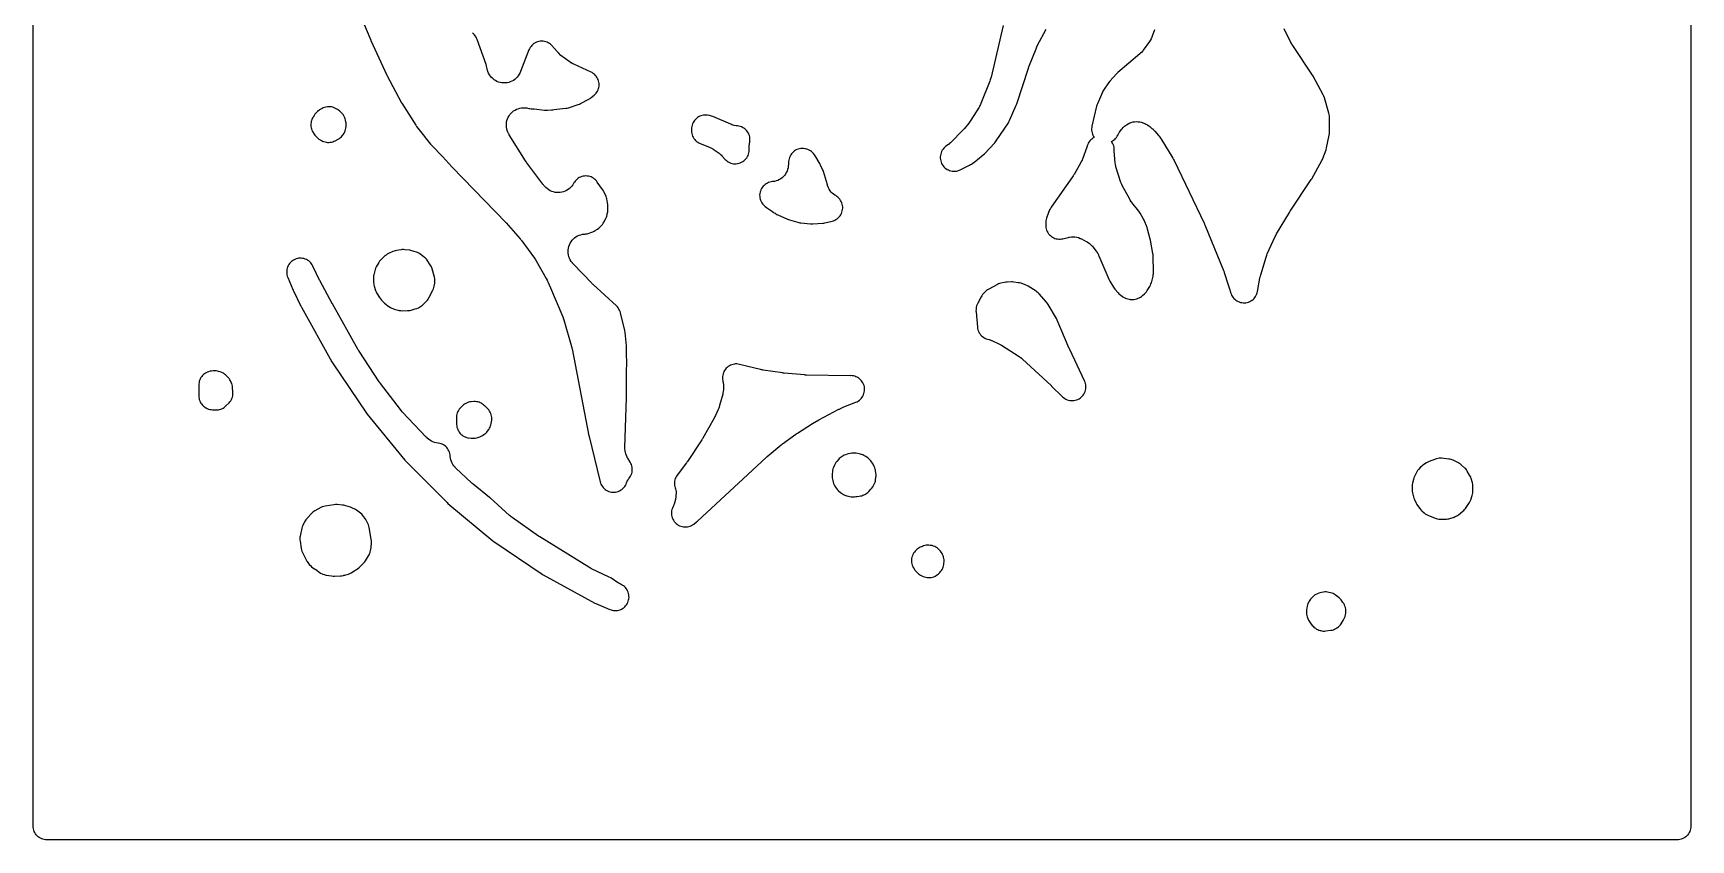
# Model space of a CAD drawing. Header units: millimetres. Extents: x 0 to 300, y 0 to 300.
# Drawn here: x -0.1 to 300.1, y -0.1 to 146.1 of the extents above; entities that cross this region are included whole.
import ezdxf

# ---------------------------------------------------------------- set-up
doc = ezdxf.new("R2010")
doc.units = ezdxf.units.MM
doc.layers.add('CUT', color=7, linetype='CONTINUOUS')

msp = doc.modelspace()

# ---------------------------------------------------------------- linework, layer by layer
at = {"layer": 'CUT'}
for points in [[(300.1485, 297.5886), (300.1485, 2.4114), (300.1335, 2.1053), (300.0975, 1.8629), (300.038, 1.6252), (299.9554, 1.3944), (299.8507, 1.1729), (299.7247, 0.9627), (299.5787, 0.7659), (299.4142, 0.5844), (299.2326, 0.4198), (299.0358, 0.2738), (298.8256, 0.1479), (298.6041, 0.0431), (298.3734, -0.0395), (298.1357, -0.099), (297.8933, -0.135), (297.5872, -0.15), (297.0119, -0.15), (2.4114, -0.15), (2.1453, -0.1369), (2.1053, -0.135), (1.8629, -0.099), (1.6252, -0.0395), (1.3944, 0.0431), (1.1729, 0.1479), (0.9627, 0.2738), (0.7659, 0.4198), (0.5844, 0.5844), (0.4198, 0.7659), (0.2738, 0.9627), (0.1479, 1.1729), (0.0431, 1.3944), (-0.0395, 1.6252), (-0.099, 1.8629), (-0.135, 2.1053), (-0.15, 2.4114), (-0.15, 2.9225), (-0.15, 297)], [(53.5323, 162.566), (61.0027, 144.8343), (61.0342, 144.7627), (63.9111, 138.4905), (63.9227, 138.4656), (63.9247, 138.4613), (63.9761, 138.3586), (66.5144, 133.5643), (66.5327, 133.5305), (66.536, 133.5246), (66.6181, 133.3858), (69.1469, 129.4125), (69.2942, 129.2052), (70.7575, 127.3529), (70.8533, 127.217), (71.0481, 126.9745), (71.11, 126.9066), (71.8563, 125.9618), (72.0226, 125.772), (74.0634, 123.6654), (75.7203, 121.8471), (75.7739, 121.7901), (85.5362, 111.7284), (88.0872, 108.8231), (88.1974, 108.6916), (88.2703, 108.6006), (88.3744, 108.4641), (90.6685, 105.3113), (90.7885, 105.1362), (90.8665, 105.0151), (90.9764, 104.8335), (92.7798, 101.6531), (92.9412, 101.3036), (93.0284, 101.1148), (93.1385, 100.8764), (93.3256, 100.4712), (93.3458, 100.4277), (93.3926, 100.3263), (95.7886, 94.6957), (95.8719, 94.482), (95.924, 94.3352), (95.9941, 94.1168), (97.3807, 89.2939), (97.4232, 89.1329), (97.4496, 89.0228), (97.4849, 88.8601), (100.5367, 73.087), (100.5505, 73.0207), (100.5538, 73.006), (100.5651, 72.9573), (102.5026, 64.9773), (102.5626, 64.7697), (102.6247, 64.5854), (102.7153, 64.3547), (102.8282, 64.1342), (102.9625, 63.9259), (103.1167, 63.7319), (103.2894, 63.5542), (103.4788, 63.3944), (103.6831, 63.2542), (103.9002, 63.1349), (104.1282, 63.0376), (104.3646, 62.9634), (104.6072, 62.913), (104.8536, 62.8868), (105.1014, 62.8852), (105.3481, 62.9081), (105.5914, 62.9553), (105.8288, 63.0264), (106.058, 63.1206), (106.2767, 63.237), (106.4829, 63.3745), (106.6744, 63.5318), (106.8494, 63.7072), (107.0061, 63.8991), (107.1431, 64.1056), (107.259, 64.3246), (107.3527, 64.5541), (107.3547, 64.5598), (107.4774, 64.8532), (107.6201, 65.1192), (107.7876, 65.3704), (107.8276, 65.4195), (107.9692, 65.611), (108.0919, 65.815), (108.1946, 66.0299), (108.2764, 66.2535), (108.3366, 66.4839), (108.3746, 66.7189), (108.39, 66.9566), (108.3828, 67.1946), (108.353, 67.4308), (108.3008, 67.6631), (108.2267, 67.8895), (108.1315, 68.1077), (108.0159, 68.3159), (107.5732, 69.0308), (107.4805, 69.1891), (107.4646, 69.2178), (107.3159, 69.5205), (107.2079, 69.8086), (107.1286, 70.1059), (107.0786, 70.4095), (107.0567, 70.7461), (107.0562, 70.7789), (107.0577, 70.9624), (107.3548, 80.0003), (107.3561, 80.0901), (107.3423, 84.6204), (107.4095, 86.4672), (107.4025, 86.7657), (107.3332, 87.5983), (107.3283, 89.1994), (107.3167, 89.4326), (107.0845, 91.8314), (107.026, 92.1788), (106.2442, 95.4077), (106.1747, 95.6435), (106.0823, 95.8713), (105.9681, 96.089), (105.8329, 96.2944), (105.6783, 96.4855), (105.5057, 96.6605), (101.2919, 100.5314), (101.2019, 100.6168), (101.1417, 100.6759), (101.0546, 100.7643), (97.6942, 104.2886), (97.5662, 104.4299), (97.5412, 104.4589), (97.3285, 104.7324), (97.1563, 105.0069), (97.0173, 105.2878), (96.9065, 105.5828), (96.8259, 105.8874), (96.7761, 106.1985), (96.7577, 106.513), (96.7709, 106.8278), (96.8155, 107.1398), (96.8911, 107.4456), (96.9969, 107.7424), (97.1319, 108.0271), (97.2947, 108.2969), (97.4837, 108.549), (97.697, 108.7809), (97.9324, 108.9903), (98.1876, 109.1751), (98.46, 109.3335), (98.7469, 109.4638), (99.0453, 109.5647), (99.3524, 109.6353), (99.6951, 109.6785), (99.7285, 109.6811), (99.7771, 109.6835), (99.9881, 109.7031), (100.1966, 109.7406), (100.4013, 109.7955), (101.0391, 109.9961), (101.2592, 110.0769), (101.4707, 110.1779), (101.6719, 110.2982), (102.1014, 110.5835), (102.3182, 110.7449), (102.5163, 110.9289), (102.8299, 111.2534), (102.9885, 111.4341), (103.129, 111.6293), (103.2501, 111.8371), (103.5879, 112.4867), (103.6929, 112.716), (103.7742, 112.9548), (103.831, 113.2005), (103.8482, 113.336), (103.8945, 113.5036), (103.9448, 113.7243), (103.975, 113.9487), (103.9847, 114.1749), (103.9832, 114.7886), (103.9678, 115.0599), (103.923, 115.328), (103.7629, 116.0439), (103.7035, 116.2624), (103.6247, 116.4746), (103.2853, 117.2747), (103.1544, 117.5387), (102.9935, 117.7855), (102.4995, 118.453), (102.0489, 119.1179), (101.9015, 119.3139), (101.7355, 119.4946), (101.5527, 119.6582), (101.3547, 119.803), (101.1435, 119.9277), (100.9211, 120.0312), (100.6896, 120.1123), (100.4512, 120.1703), (100.2083, 120.2048), (99.9633, 120.2152), (99.7183, 120.2016), (99.4759, 120.164), (99.2384, 120.1029), (99.0079, 120.0188), (98.7869, 119.9125), (98.5773, 119.785), (98.3812, 119.6377), (98.2005, 119.4718), (98.0369, 119.289), (97.892, 119.091), (97.8065, 118.9462), (97.8058, 118.9466), (97.6027, 118.6028), (97.4206, 118.354), (97.2151, 118.1242), (96.988, 117.9156), (96.7416, 117.7303), (96.4782, 117.57), (96.2004, 117.4362), (95.9108, 117.3303), (95.6123, 117.2533), (95.3076, 117.2059), (94.9998, 117.1885), (94.6917, 117.2014), (94.3864, 117.2443), (94.0867, 117.317), (93.7957, 117.4187), (93.5159, 117.5483), (93.2502, 117.7048), (93.0011, 117.8865), (92.7489, 118.1114), (92.7255, 118.1345), (92.5976, 118.2666), (92.5089, 118.363), (92.3884, 118.5004), (92.3088, 118.5956), (92.1952, 118.7387), (89.3046, 122.5655), (89.2048, 122.704), (89.1391, 122.7997), (89.0457, 122.9427), (86.0921, 127.6979), (85.9998, 127.8548), (85.984, 127.8833), (85.8358, 128.1833), (85.7278, 128.4689), (85.648, 128.7636), (85.5972, 129.0647), (85.5757, 129.3693), (85.584, 129.6745), (85.6217, 129.9775), (85.6887, 130.2753), (85.7843, 130.5653), (85.9075, 130.8447), (86.0572, 131.1108), (86.2321, 131.3611), (86.4304, 131.5933), (86.6502, 131.8051), (86.8896, 131.9947), (87.1462, 132.1601), (87.4177, 132.2999), (87.7014, 132.4127), (87.9947, 132.4974), (88.2949, 132.5533), (88.5991, 132.5798), (88.9044, 132.5767), (89.2371, 132.5409), (89.2693, 132.5358), (89.4783, 132.4978), (89.4786, 132.4994), (89.6621, 132.4704), (89.8406, 132.4507), (89.8532, 132.4469), (90.0967, 132.3995), (90.3437, 132.3764), (90.6251, 132.3642), (92.4943, 132.1582), (92.753, 132.1432), (93.0119, 132.1551), (93.758, 132.2282), (93.7616, 132.228), (93.9933, 132.2287), (94.224, 132.2509), (94.734, 132.3238), (96.3317, 132.4804), (96.5959, 132.5206), (96.8543, 132.5888), (98.6033, 133.1521), (98.8105, 133.2291), (99.0102, 133.3242), (100.5139, 134.1234), (100.7358, 134.2566), (100.9429, 134.412), (101.4781, 134.8589), (101.655, 135.0216), (101.8154, 135.2006), (101.9579, 135.3941), (102.0811, 135.6004), (102.184, 135.8176), (102.2655, 136.0437), (102.325, 136.2766), (102.3618, 136.514), (102.3757, 136.754), (102.3664, 136.9941), (102.3341, 137.2323), (102.2792, 137.4662), (102.202, 137.6938), (102.1033, 137.9129), (101.984, 138.1216), (101.8452, 138.3178), (101.6883, 138.4998), (101.5146, 138.6659), (101.3257, 138.8145), (101.1235, 138.9443), (100.9097, 139.0541), (97.7784, 140.4765), (97.6226, 140.5516), (97.595, 140.5657), (97.2947, 140.7371), (97.2686, 140.7537), (97.1246, 140.8496), (95.8771, 141.7232), (95.7067, 141.8498), (95.677, 141.8733), (95.4662, 142.0597), (95.0293, 142.5083), (94.0758, 143.5666), (93.9706, 143.6885), (93.9277, 143.7404), (93.7609, 143.9231), (93.5769, 144.0884), (93.3775, 144.2347), (93.1646, 144.3606), (92.9402, 144.4648), (92.7067, 144.5464), (92.4663, 144.6044), (92.2213, 144.6385), (91.9741, 144.6481), (91.7272, 144.6333), (91.483, 144.5941), (91.2438, 144.5311), (91.0121, 144.4446), (90.79, 144.3357), (90.5797, 144.2054), (90.3834, 144.055), (90.2029, 143.8859), (90.04, 143.6998), (89.8962, 143.4985), (89.7731, 143.2839), (89.6718, 143.0583), (88.1465, 139.1556), (88.0751, 138.9854), (88.0616, 138.9553), (87.9075, 138.6527), (87.7404, 138.3918), (87.5484, 138.1486), (87.3335, 137.9254), (87.0976, 137.7245), (86.8431, 137.5478), (86.5725, 137.397), (86.2883, 137.2736), (85.9934, 137.1787), (85.6905, 137.1133), (85.3827, 137.078), (85.0729, 137.0732), (84.7642, 137.0989), (84.4594, 137.1549), (84.1617, 137.2405), (83.8738, 137.3551), (83.5986, 137.4974), (83.3388, 137.6661), (83.0968, 137.8595), (82.875, 138.0758), (82.6755, 138.3129), (82.5004, 138.5685), (82.3513, 138.8401), (82.2296, 139.125), (82.1276, 139.4489), (82.1193, 139.4809), (82.0769, 139.6607), (81.9813, 140.1174), (81.8896, 140.4431), (80.2823, 144.9587), (80.1891, 145.1847), (80.0744, 145.4006), (79.939, 145.6042), (79.7845, 145.7936), (79.6121, 145.967), (79.4237, 146.1228)], [(175.5977, 147.4759), (173.3695, 138.1018), (173.2972, 137.8401), (173.2418, 137.6644), (173.1507, 137.4086), (171.5321, 133.3353), (171.466, 133.1794), (171.4536, 133.1518), (171.3008, 132.8499), (171.2859, 132.8235), (171.1994, 132.678), (169.7166, 130.3067), (169.5908, 130.1185), (169.5016, 129.9933), (169.3647, 129.813), (168.5624, 128.8201), (168.4401, 128.6762), (168.3545, 128.5807), (168.2251, 128.4432), (166.1337, 126.3304), (166.0267, 126.2265), (166.0071, 126.2083), (165.7811, 126.0137), (165.7602, 125.9971), (165.6416, 125.9067), (165.2087, 125.5902), (165.0163, 125.4343), (164.8402, 125.2602), (164.6823, 125.0695), (164.544, 124.8641), (164.4267, 124.646), (164.3315, 124.4175), (164.2594, 124.1806), (164.2111, 123.9377), (164.1871, 123.6913), (164.1875, 123.4437), (164.2125, 123.1973), (164.2617, 122.9547), (164.3346, 122.7181), (164.4306, 122.4898), (164.5487, 122.2722), (164.6878, 122.0673), (164.8464, 121.8772), (165.0231, 121.7037), (165.2161, 121.5486), (165.4234, 121.4133), (165.6432, 121.2991), (165.8731, 121.2073), (166.111, 121.1387), (166.3545, 121.0939), (166.6013, 121.0734), (166.8489, 121.0775), (167.0948, 121.106), (167.3368, 121.1587), (167.5723, 121.2351), (167.7991, 121.3344), (169.4818, 122.1728), (169.6525, 122.2663), (169.8155, 122.3728), (170.7822, 123.0601), (170.8118, 123.0815), (170.8165, 123.0849), (170.9345, 123.177), (171.9518, 124.0208), (172.1688, 124.2237), (174.0496, 126.205), (174.1955, 126.3729), (174.3258, 126.5532), (176.5094, 129.8758), (176.6168, 130.0552), (176.7089, 130.243), (177.9429, 133.0511), (178.031, 133.2819), (180.1352, 139.7354), (180.1725, 139.844), (180.1989, 139.9174), (180.2395, 140.0249), (181.5241, 143.2745), (181.6071, 143.4685), (181.6672, 143.5987), (181.7611, 143.7877), (183.3689, 146.809)], [(202.9674, 146.6994), (202.57, 145.5518), (202.5076, 145.3846), (202.4958, 145.355), (202.3594, 145.0565), (202.1953, 144.7723), (202.178, 144.7455), (202.0779, 144.5977), (200.964, 143.0342), (200.8718, 142.9102), (200.8548, 142.8883), (200.6713, 142.6712), (200.4707, 142.4699), (200.4503, 142.4511), (200.3346, 142.3486), (196.3382, 138.9524), (196.1057, 138.7273), (194.9009, 137.3995), (194.6816, 137.1204), (193.7711, 135.7745), (193.6526, 135.5809), (193.5521, 135.3774), (192.6352, 133.2859), (192.553, 133.0723), (192.4907, 132.8521), (191.6488, 129.257), (191.6047, 129.0163), (191.5844, 128.7725), (191.588, 128.5279), (191.6155, 128.2848), (191.6666, 128.0456), (191.7409, 127.8125), (191.8375, 127.5878), (191.9557, 127.3736), (192.072, 127.2043), (192.0142, 127.1769), (191.803, 127.0499), (191.6055, 126.9028), (191.4233, 126.7369), (191.2584, 126.5539), (191.1122, 126.3556), (190.9863, 126.1439), (190.8819, 125.9207), (190.7999, 125.6884), (190.7856, 125.6405), (190.715, 125.4272), (189.9216, 123.253), (189.8668, 123.1116), (189.8565, 123.0865), (189.7299, 122.8111), (189.7176, 122.7869), (189.6461, 122.6532), (188.4358, 120.4976), (188.3349, 120.3284), (188.2633, 120.2153), (188.1536, 120.0516), (184.2756, 114.5815), (184.12, 114.3321), (183.9947, 114.0662), (183.469, 112.7553), (183.3952, 112.5443), (183.3405, 112.3275), (183.3053, 112.1067), (183.2901, 111.8837), (183.2769, 111.3265), (183.283, 111.0843), (183.3124, 110.8437), (183.365, 110.6072), (183.4403, 110.3768), (183.5375, 110.1548), (183.6558, 109.9433), (183.794, 109.7442), (183.9508, 109.5594), (184.1247, 109.3907), (184.3142, 109.2396), (184.5174, 109.1076), (184.7325, 108.9959), (184.9573, 108.9055), (185.1899, 108.8373), (185.4279, 108.7919), (185.6693, 108.7699), (185.9116, 108.7712), (186.1527, 108.7961), (186.3902, 108.8441), (187.3451, 109.086), (187.5352, 109.129), (187.5694, 109.1358), (187.9238, 109.1872), (188.2502, 109.2003), (188.5763, 109.1795), (188.8984, 109.125), (189.2131, 109.0373), (189.5463, 108.906), (189.5779, 108.8915), (189.7531, 108.8061), (190.6154, 108.3577), (190.7924, 108.2595), (190.8235, 108.2411), (191.1329, 108.035), (191.3933, 107.8177), (191.6515, 107.5501), (191.6751, 107.5228), (191.8034, 107.3663), (192.4231, 106.5668), (192.519, 106.4375), (192.5357, 106.414), (192.6962, 106.1655), (192.8349, 105.9041), (192.8473, 105.878), (192.9134, 105.7313), (194.7186, 101.4842), (194.8804, 101.1679), (195.5495, 100.0622), (195.667, 99.8853), (195.7992, 99.719), (196.4095, 99.0148), (196.5506, 98.865), (196.7035, 98.7272), (196.8672, 98.6026), (197.2668, 98.3235), (197.4803, 98.1898), (197.7062, 98.0783), (197.9421, 97.9901), (198.1584, 97.9215), (198.376, 97.8631), (198.598, 97.8245), (198.8225, 97.8061), (199.0477, 97.8079), (199.0907, 97.8102), (199.3257, 97.8339), (199.5574, 97.8797), (199.7837, 97.9471), (200.0026, 98.0355), (200.2188, 98.135), (200.4359, 98.2481), (200.641, 98.3819), (200.8319, 98.5351), (201.199, 98.8604), (201.3802, 99.0383), (201.5425, 99.2337), (201.6842, 99.4445), (202.1403, 100.2042), (202.2528, 100.4136), (202.345, 100.6328), (202.4159, 100.8597), (202.7226, 102.0348), (202.7709, 102.2626), (202.7978, 102.494), (202.803, 102.7268), (202.7293, 105.7643), (202.717, 105.9588), (202.6896, 106.1516), (202.253, 108.5494), (202.246, 108.5862), (202.2448, 108.5925), (202.2098, 108.7443), (201.7298, 110.5678), (201.6306, 110.8667), (201.0894, 112.208), (200.9394, 112.517), (200.3791, 113.4933), (200.2763, 113.6575), (200.161, 113.8132), (198.8999, 115.3855), (198.7998, 115.5162), (198.7822, 115.5401), (198.5987, 115.8154), (198.5834, 115.8407), (198.501, 115.9841), (197.1393, 118.4783), (197.0565, 118.639), (197.0424, 118.6681), (196.9006, 119.0006), (196.8893, 119.0309), (196.8306, 119.2019), (196.0487, 121.67), (195.9895, 121.8773), (195.98, 121.9146), (195.8979, 122.3377), (195.8927, 122.3758), (195.87, 122.5902), (195.705, 124.7364), (195.6962, 124.8935), (195.6953, 124.9216), (195.6955, 124.9557), (195.6851, 125.2018), (195.6506, 125.4457), (195.5922, 125.685), (195.5106, 125.9175), (195.4064, 126.1407), (195.2808, 126.3527), (195.2057, 126.455), (195.3866, 126.5538), (195.5889, 126.6914), (195.7767, 126.8481), (195.9483, 127.0225), (196.1021, 127.2128), (196.2365, 127.4172), (196.3503, 127.6337), (196.3749, 127.6868), (196.3925, 127.722), (196.6132, 128.1044), (196.6348, 128.1373), (196.7617, 128.3182), (196.9816, 128.6129), (197.0921, 128.7538), (197.1124, 128.7785), (197.3335, 129.0223), (197.5768, 129.2438), (197.6014, 129.2642), (197.7421, 129.375), (197.7571, 129.3862), (197.9062, 129.4924), (197.9333, 129.5108), (198.221, 129.6854), (198.4978, 129.8183), (198.7861, 129.9237), (199.0834, 130.0004), (199.3868, 130.0477), (199.6933, 130.0653), (200.013, 130.0524), (200.3232, 130.0099), (200.6031, 129.945), (200.8967, 129.8486), (200.9248, 129.8379), (201.0806, 129.7748), (201.2527, 129.7006), (201.4064, 129.6302), (201.4337, 129.617), (201.7068, 129.4687), (201.9656, 129.2964), (201.99, 129.2785), (202.1241, 129.1755), (202.5301, 128.8487), (202.6622, 128.7373), (202.6854, 128.7168), (202.9335, 128.4763), (202.9547, 128.4538), (203.0702, 128.3252), (203.7241, 127.5624), (203.8207, 127.445), (203.8376, 127.4236), (204.0161, 127.1776), (204.0312, 127.1549), (204.1128, 127.0267), (206.286, 123.4545), (206.3786, 123.2935), (206.4387, 123.1827), (206.5232, 123.0173), (211.9752, 111.6588), (212.0225, 111.5566), (212.0535, 111.4866), (212.0976, 111.3829), (215.4939, 103.0601), (215.5462, 102.9246), (215.5799, 102.8319), (215.6268, 102.6945), (216.3277, 100.5064), (216.6244, 99.5462), (216.7093, 99.313), (216.7113, 99.3088), (216.7144, 99.2992), (216.7514, 99.1763), (216.7752, 99.0923), (216.7788, 99.0787), (216.8518, 98.8483), (216.9468, 98.626), (217.0628, 98.4139), (217.1987, 98.214), (217.3533, 98.0282), (217.5251, 97.8581), (217.7125, 97.7055), (217.9138, 97.5717), (218.1271, 97.4579), (218.3504, 97.3653), (218.5816, 97.2947), (218.8185, 97.2467), (219.0589, 97.2218), (219.3007, 97.2203), (219.5414, 97.2421), (219.7789, 97.287), (220.011, 97.3547), (220.2354, 97.4445), (220.4501, 97.5556), (220.6531, 97.6868), (220.8424, 97.8371), (221.0164, 98.0049), (221.1734, 98.1888), (221.3118, 98.3869), (221.4305, 98.5975), (221.5282, 98.8186), (221.6042, 99.0481), (221.6577, 99.2838), (222.0808, 101.6826), (222.1271, 101.9055), (222.1631, 102.0558), (222.2229, 102.2755), (223.1952, 105.4632), (223.2731, 105.6917), (223.3308, 105.845), (223.4232, 106.0681), (224.8504, 109.223), (224.9434, 109.4141), (225.0102, 109.5419), (225.1139, 109.7274), (227.4325, 113.6114), (227.4789, 113.6871), (227.5111, 113.7383), (227.5593, 113.8129), (231.3686, 119.5571), (231.388, 119.5868), (231.3915, 119.5923), (231.4686, 119.7205), (233.3148, 123.0091), (233.405, 123.1858), (233.4809, 123.369), (234.0725, 124.9758), (234.1737, 125.3286), (234.6518, 127.6175), (234.6925, 127.883), (234.7044, 128.1514), (234.6793, 130.9087), (234.6672, 131.1333), (234.6349, 131.3559), (234.5827, 131.5748), (233.7723, 134.4019), (233.6832, 134.6589), (233.5668, 134.9047), (231.7164, 138.3169), (231.5993, 138.5114), (228.0204, 143.8827), (227.8939, 144.0864), (227.8125, 144.2273), (227.6993, 144.4386), (226.4855, 146.8896)]]:
    msp.add_lwpolyline(points, dxfattribs=at)
for points in [[(50.1599, 129.2031), (50.198, 128.966), (50.2587, 128.7336), (50.3414, 128.5081), (50.4453, 128.2916), (50.5696, 128.0861), (50.5861, 128.0638), (50.6198, 127.9976), (50.7487, 127.7948), (50.8966, 127.6053), (51.0619, 127.4308), (51.441, 127.0676), (51.6308, 126.9032), (51.8363, 126.7586), (52.0552, 126.6353), (52.2853, 126.5347), (52.4273, 126.489), (52.5132, 126.4527), (52.7369, 126.382), (52.9662, 126.3327), (53.1991, 126.305), (53.4336, 126.2993), (53.6675, 126.3156), (53.899, 126.3538), (54.1258, 126.4134), (54.3461, 126.4941), (54.5578, 126.5951), (55.1084, 126.8901), (55.3164, 127.015), (55.5114, 127.1593), (55.6914, 127.3219), (55.8548, 127.5012), (55.9171, 127.5765), (56.0668, 127.7774), (56.1957, 127.9923), (56.3024, 128.219), (56.3651, 128.3716), (56.4553, 128.6309), (56.5166, 128.8985), (56.5481, 129.1712), (56.5599, 129.366), (56.5632, 129.594), (56.5457, 129.8213), (56.5077, 130.0461), (56.4513, 130.3063), (56.3873, 130.5441), (56.3003, 130.7745), (56.191, 130.9951), (56.1083, 131.1434), (55.9878, 131.3378), (55.85, 131.5203), (55.6962, 131.6895), (55.5362, 131.8501), (55.3584, 132.0121), (55.1659, 132.1563), (54.9604, 132.2813), (54.6329, 132.4596), (54.4016, 132.5705), (54.1602, 132.6571), (53.9111, 132.7185), (53.6571, 132.7541), (53.4008, 132.7634), (53.1448, 132.7465), (52.8919, 132.7034), (52.6448, 132.6346), (52.4061, 132.5409), (52.1927, 132.4442), (51.9571, 132.322), (51.7358, 132.1755), (51.6692, 132.1205), (51.5753, 132.0655), (51.3567, 131.9033), (51.157, 131.7183), (51.0395, 131.597), (50.8749, 131.4089), (50.7298, 131.2054), (50.6059, 130.9884), (50.5494, 130.877), (50.5214, 130.835), (50.4142, 130.6377), (50.3251, 130.4316), (50.2549, 130.2184), (50.2372, 130.1552), (50.1836, 129.9211), (50.1527, 129.6829), (50.1448, 129.4428)], [(119.2205, 127.6816), (119.3055, 127.4529), (119.4125, 127.2336), (119.5403, 127.0258), (119.6878, 126.8314), (119.8535, 126.6523), (120.0359, 126.4903), (120.2332, 126.3467), (120.4435, 126.2231), (120.6649, 126.1206), (122.3971, 125.4191), (122.5933, 125.333), (122.6279, 125.3167), (123.004, 125.1116), (123.0364, 125.0915), (123.2151, 124.9731), (123.941, 124.4621), (124.1024, 124.3418), (124.1307, 124.3195), (124.4331, 124.0539), (124.4587, 124.0287), (124.5988, 123.8841), (125.2024, 123.2263), (125.3806, 123.0507), (125.5754, 122.8938), (125.7849, 122.7571), (126.007, 122.642), (126.2395, 122.5497), (126.48, 122.4811), (126.7262, 122.4369), (126.9756, 122.4176), (127.2257, 122.4232), (127.474, 122.4538), (127.7179, 122.509), (127.9551, 122.5884), (128.1832, 122.6911), (128.3999, 122.816), (128.6031, 122.962), (128.7906, 123.1275), (128.9606, 123.311), (129.1115, 123.5105), (129.2417, 123.7241), (129.3498, 123.9497), (129.4349, 124.1849), (129.4961, 124.4274), (129.5327, 124.6749), (129.5444, 124.9247), (129.5432, 125.2958), (129.5454, 125.3355), (129.5647, 125.5584), (129.6255, 126.0796), (129.6461, 126.2301), (129.6504, 126.257), (129.6608, 126.3094), (129.6972, 126.554), (129.7092, 126.8009), (129.6968, 127.0479), (129.66, 127.2924), (129.5993, 127.5321), (129.5152, 127.7646), (129.4085, 127.9877), (129.2803, 128.1992), (129.1319, 128.3969), (128.9646, 128.579), (128.7802, 128.7437), (128.5804, 128.8894), (128.3672, 129.0146), (128.1426, 129.1182), (127.909, 129.199), (127.6684, 129.2564), (127.4234, 129.2898), (127.225, 129.3122), (127.1897, 129.3171), (126.8294, 129.3873), (126.4787, 129.4953), (126.4452, 129.5076), (126.2597, 129.5815), (122.9549, 130.9998), (122.7616, 131.0735), (122.5629, 131.1309), (122.3601, 131.1717), (122.0211, 131.2254), (121.7807, 131.2516), (121.539, 131.2545), (121.2981, 131.234), (121.0603, 131.1904), (120.8278, 131.124), (120.6028, 131.0354), (120.3874, 130.9256), (120.1837, 130.7954), (119.9935, 130.6462), (119.8186, 130.4792), (119.6606, 130.2962), (119.521, 130.0988), (119.4012, 129.8888), (119.3022, 129.6682), (119.225, 129.4391), (119.1703, 129.2036), (119.1386, 128.9639), (119.112, 128.6456), (119.1036, 128.4018), (119.119, 128.1583), (119.1581, 127.9174)], [(132.8528, 118.9304), (132.6379, 118.8108), (132.4358, 118.6706), (132.2485, 118.5113), (132.0777, 118.3344), (131.9251, 118.1415), (131.7922, 117.9346), (131.6803, 117.7156), (131.5905, 117.4867), (131.5236, 117.25), (131.4802, 117.0079), (131.4609, 116.7628), (131.4657, 116.5169), (131.4946, 116.2727), (131.5475, 116.0325), (131.6236, 115.7987), (131.7224, 115.5735), (131.8428, 115.359), (131.9837, 115.1575), (132.1437, 114.9707), (132.3213, 114.8006), (132.4654, 114.6756), (132.7155, 114.4847), (133.6209, 113.8801), (133.8964, 113.6747), (134.1156, 113.5285), (134.264, 113.4507), (134.4124, 113.3516), (134.5838, 113.2468), (134.7631, 113.1562), (136.4766, 112.3745), (136.6671, 112.2969), (136.8633, 112.2353), (138.5484, 111.7809), (138.7405, 111.7371), (138.9355, 111.7086), (140.641, 111.5277), (140.8689, 111.514), (141.097, 111.5211), (142.8917, 111.6595), (143.089, 111.6827), (143.2838, 111.7214), (144.5894, 112.0352), (144.8286, 112.1055), (145.0596, 112.1993), (145.2801, 112.3156), (145.4879, 112.4532), (145.681, 112.6109), (145.8575, 112.787), (146.0155, 112.9799), (146.1535, 113.1875), (146.2701, 113.4078), (146.3643, 113.6386), (146.4349, 113.8777), (146.4814, 114.1226), (146.5033, 114.3709), (146.5004, 114.6202), (146.4726, 114.8679), (146.4203, 115.1117), (146.344, 115.349), (146.2444, 115.5775), (146.1226, 115.795), (145.9797, 115.9993), (145.8172, 116.1883), (145.6366, 116.3602), (145.4399, 116.5133), (145.2289, 116.646), (145.1027, 116.7168), (144.853, 116.8908), (144.6212, 117.088), (144.4096, 117.3067), (144.2202, 117.5448), (144.0546, 117.8001), (143.9145, 118.0703), (143.7902, 118.3798), (143.7796, 118.4105), (143.7244, 118.5833), (143.0183, 120.9943), (142.9495, 121.1969), (142.8635, 121.3929), (142.4926, 122.1489), (142.443, 122.275), (142.3629, 122.4567), (142.2688, 122.6315), (141.6335, 123.7057), (141.5259, 123.8722), (141.4055, 124.0296), (141.1974, 124.2804), (141.0309, 124.462), (140.8474, 124.6264), (140.6485, 124.7719), (140.4363, 124.8971), (140.2128, 125.0008), (139.9802, 125.082), (139.7407, 125.1399), (139.7391, 125.1402), (139.6682, 125.1574), (139.4205, 125.1918), (139.1707, 125.2013), (138.9212, 125.1858), (138.6745, 125.1455), (138.433, 125.0807), (138.1992, 124.9922), (137.9754, 124.8807), (137.7639, 124.7475), (137.5667, 124.5937), (137.3859, 124.4211), (137.2232, 124.2313), (137.0803, 124.0261), (136.9586, 123.8077), (136.8594, 123.5783), (136.7835, 123.3401), (136.7318, 123.0955), (136.7048, 122.8469), (136.6683, 122.2204), (136.6534, 122.0401), (136.65, 122.0079), (136.5987, 121.6794), (136.5233, 121.3855), (136.4199, 121.1003), (136.2896, 120.8264), (136.1334, 120.5663), (135.9529, 120.3225), (135.7498, 120.0972), (135.5259, 119.8925), (135.2833, 119.7103), (135.0243, 119.5524), (134.7512, 119.4201), (134.4667, 119.3148), (134.1734, 119.2374), (133.874, 119.1886), (133.7972, 119.1835), (133.5529, 119.1555), (133.3125, 119.1036), (133.0784, 119.0283)], [(49.9622, 104.6548), (49.7756, 104.809), (49.575, 104.9443), (49.3622, 105.0596), (49.1393, 105.1538), (48.9083, 105.226), (48.6714, 105.2755), (48.4308, 105.3019), (48.1889, 105.3049), (47.9477, 105.2845), (47.7097, 105.2409), (47.477, 105.1745), (47.2518, 105.0858), (47.0362, 104.9758), (46.8323, 104.8455), (46.6419, 104.6961), (46.4669, 104.529), (46.3088, 104.3457), (46.1692, 104.148), (46.0494, 103.9378), (45.9505, 103.7169), (45.8734, 103.4875), (45.8188, 103.2517), (45.7873, 103.0118), (45.7791, 102.7699), (45.7943, 102.5284), (45.8329, 102.2895), (45.8943, 102.0554), (45.9781, 101.8284), (46.9196, 99.6141), (46.9465, 99.5531), (46.9527, 99.5396), (46.9735, 99.4952), (48.3707, 96.5901), (48.383, 96.5649), (48.3852, 96.5605), (48.4398, 96.4562), (53.9454, 86.5341), (54.0584, 86.3498), (60.2258, 77.1995), (60.3646, 77.013), (67.1875, 68.6798), (67.3507, 68.4992), (74.8295, 60.992), (74.9985, 60.8372), (83.0961, 54.0776), (83.2955, 53.9274), (92.045, 47.9971), (92.252, 47.871), (101.5801, 42.7913), (101.7916, 42.6887), (104.308, 41.6111), (104.5351, 41.5266), (104.7693, 41.4645), (105.0084, 41.4254), (105.2501, 41.4096), (105.4923, 41.4173), (105.7326, 41.4484), (105.9687, 41.5025), (106.1985, 41.5793), (106.4198, 41.678), (106.6304, 41.7976), (106.8286, 41.9371), (107.0122, 42.0951), (107.1798, 42.2701), (107.3296, 42.4605), (107.4602, 42.6645), (107.5706, 42.8802), (107.6595, 43.1056), (107.7261, 43.3385), (107.77, 43.5768), (107.7905, 43.8182), (107.7876, 44.0604), (107.7612, 44.3013), (107.7117, 44.5384), (107.6394, 44.7697), (107.5451, 44.9928), (107.4297, 45.2058), (107.2941, 45.4066), (107.1398, 45.5934), (106.9681, 45.7643), (106.7807, 45.9178), (106.5793, 46.0525), (106.3658, 46.167), (106.2736, 46.2108), (106.0528, 46.3249), (105.9056, 46.4073), (105.6928, 46.5358), (104.4748, 47.3277), (104.1802, 47.4921), (101.0049, 48.9926), (100.8124, 49.0904), (100.6837, 49.1606), (100.4972, 49.2693), (91.6211, 54.7924), (91.5384, 54.8454), (91.4827, 54.8821), (91.4014, 54.9372), (86.623, 58.2697), (86.4306, 58.4133), (86.3033, 58.5148), (86.1205, 58.6703), (82.6235, 61.8444), (82.6026, 61.8631), (82.5988, 61.8664), (82.5088, 61.9426), (79.5376, 64.3386), (79.4223, 64.4355), (79.3451, 64.503), (79.2336, 64.6046), (76.4417, 67.2529), (76.3129, 67.3812), (76.2904, 67.4047), (76.0713, 67.6572), (75.8946, 67.9058), (75.7429, 68.1704), (75.6175, 68.4484), (75.5196, 68.7373), (75.4502, 69.0342), (75.4099, 69.3365), (75.4077, 69.3975), (75.3863, 69.6464), (75.3403, 69.8919), (75.2699, 70.1315), (75.176, 70.3629), (75.0595, 70.5838), (74.9215, 70.792), (74.7634, 70.9854), (74.5869, 71.162), (74.3936, 71.3201), (74.1854, 71.4582), (73.9646, 71.5748), (73.7332, 71.6688), (73.4936, 71.7392), (73.2481, 71.7854), (72.8502, 71.8398), (72.5542, 71.9103), (72.2657, 72.0094), (71.9882, 72.1359), (71.7243, 72.2887), (71.4764, 72.4664), (71.2248, 72.6865), (71.2014, 72.7091), (71.0736, 72.8385), (66.7183, 77.4677), (66.5896, 77.6117), (66.5048, 77.7118), (66.3837, 77.8622), (62.7595, 82.6109), (62.6807, 82.718), (62.6285, 82.7917), (62.5535, 82.9015), (58.9296, 88.4208), (58.8632, 88.5257), (58.8192, 88.5978), (58.7562, 88.705), (54.0621, 97.0047), (54.0409, 97.0428), (54.0265, 97.0688), (54.0057, 97.1072), (51.8578, 101.1203), (51.8173, 101.1981), (51.7905, 101.2512), (51.7519, 101.3299), (50.5357, 103.882), (50.4211, 104.0952), (50.2865, 104.2963), (50.133, 104.4834)], [(61.5349, 100.8982), (61.5518, 100.6804), (61.5877, 100.465), (61.6422, 100.2534), (61.8921, 99.4343), (61.9618, 99.236), (62.0479, 99.0444), (62.1498, 98.8606), (62.5819, 98.1531), (62.7524, 97.9081), (62.9508, 97.6852), (63.499, 97.139), (63.7095, 96.9516), (63.9398, 96.7891), (64.6026, 96.3754), (64.8033, 96.2625), (65.0137, 96.1687), (65.2317, 96.0945), (65.944, 95.8885), (66.184, 95.8317), (66.4284, 95.7989), (66.6748, 95.7903), (67.6839, 95.8049), (67.891, 95.8165), (68.0965, 95.8452), (68.2988, 95.8909), (69.0662, 96.0979), (69.354, 96.1946), (69.6279, 96.3255), (69.9925, 96.5278), (70.1906, 96.6501), (70.3766, 96.7904), (70.5486, 96.9473), (71.0953, 97.4947), (71.2641, 97.6817), (71.4132, 97.8846), (71.5411, 98.1015), (72.2701, 99.4936), (72.3803, 99.7342), (72.4644, 99.9851), (72.5216, 100.2434), (72.6135, 100.7961), (72.6431, 101.0617), (72.6443, 101.3289), (72.6169, 101.5947), (72.5613, 101.8561), (72.1594, 103.3486), (72.0941, 103.5552), (72.0111, 103.7554), (71.911, 103.9476), (71.7947, 104.1304), (71.2436, 104.9191), (71.0949, 105.1114), (70.9282, 105.2882), (70.7452, 105.4481), (70.1377, 105.9285), (69.9244, 106.0797), (69.6965, 106.2079), (69.4565, 106.3115), (68.6688, 106.6037), (68.4738, 106.6671), (68.2743, 106.7143), (68.0715, 106.745), (67.1655, 106.8442), (66.9456, 106.8586), (66.7253, 106.8534), (66.5063, 106.829), (65.6624, 106.6967), (65.4424, 106.652), (65.2274, 106.5878), (65.019, 106.5046), (64.2258, 106.1458), (63.9951, 106.0266), (63.7779, 105.8841), (63.5767, 105.7198), (62.9579, 105.1585), (62.7735, 104.9727), (62.6095, 104.7687), (62.4678, 104.5486), (61.9978, 103.7275), (61.8839, 103.503), (61.7932, 103.2683), (61.7265, 103.0256), (61.5662, 102.3007), (61.5295, 102.0944), (61.5103, 101.8857), (61.5086, 101.6761)], [(171.1917, 91.8588), (171.3237, 91.6417), (171.4771, 91.439), (171.6503, 91.253), (171.8414, 91.0855), (172.0486, 90.9382), (172.2697, 90.8128), (172.5023, 90.7105), (172.7441, 90.6323), (173.0072, 90.5618), (173.1607, 90.5171), (173.188, 90.5086), (173.4884, 90.3999), (173.5149, 90.389), (173.6614, 90.3252), (174.6612, 89.8638), (174.8918, 89.7476), (175.0454, 89.6634), (175.2674, 89.5317), (178.4898, 87.466), (178.6272, 87.3735), (178.6514, 87.3565), (178.9134, 87.1538), (178.936, 87.1347), (179.06, 87.0249), (184.2513, 82.2199), (184.2899, 82.1836), (184.316, 82.1588), (184.3541, 82.122), (186.3254, 80.1912), (186.5117, 80.0261), (186.7135, 79.8803), (186.9288, 79.7553), (187.1555, 79.6524), (187.3913, 79.5725), (187.6339, 79.5164), (187.8809, 79.4848), (188.1298, 79.4779), (188.3781, 79.4957), (188.6234, 79.5382), (188.8633, 79.6049), (189.0953, 79.6951), (189.3173, 79.8079), (189.5269, 79.9423), (189.7221, 80.0968), (189.901, 80.27), (190.0617, 80.4601), (190.2028, 80.6653), (190.3227, 80.8834), (190.4204, 81.1125), (190.4948, 81.3501), (190.5451, 81.5939), (190.571, 81.8415), (190.5721, 82.0905), (190.5485, 82.3383), (190.5003, 82.5826), (190.4281, 82.8209), (190.3325, 83.0508), (187.6235, 88.7484), (187.5879, 88.8254), (187.5643, 88.878), (187.5305, 88.9558), (185.3756, 94.0729), (185.2293, 94.3651), (183.7374, 96.915), (183.6024, 97.1217), (183.4476, 97.3141), (182.0769, 98.8551), (181.9161, 99.0199), (181.7408, 99.1693), (181.5525, 99.3018), (180.0894, 100.2342), (179.835, 100.3762), (179.5658, 100.4877), (178.8053, 100.7517), (178.5609, 100.8229), (178.3104, 100.8688), (177.4751, 100.9783), (177.2849, 100.9959), (177.0939, 100.9989), (176.2815, 100.9807), (176.0312, 100.9625), (175.784, 100.9192), (175.1489, 100.775), (174.9315, 100.7152), (174.7203, 100.6361), (174.5172, 100.5382), (172.9676, 99.7037), (172.7567, 99.5763), (172.5593, 99.4287), (172.3774, 99.2625), (171.9989, 98.8806), (171.8374, 98.701), (171.6939, 98.5067), (171.5699, 98.2995), (170.9578, 97.1547), (170.8474, 96.9196), (170.762, 96.6744), (170.7025, 96.4216), (170.6696, 96.164), (170.6553, 95.9752), (170.6483, 95.7707), (170.658, 95.5663), (170.9011, 92.8262), (170.9364, 92.5745), (170.997, 92.3277), (171.0824, 92.0883)], [(30.5311, 84.0369), (30.3774, 83.8576), (30.2413, 83.6646), (30.124, 83.4596), (30.0265, 83.2445), (29.9498, 83.0211), (29.8945, 82.7915), (29.8612, 82.5577), (29.85, 82.3217), (29.85, 80.3638), (29.8613, 80.1263), (29.8951, 79.891), (29.9511, 79.66), (30.0288, 79.4354), (30.1274, 79.2191), (30.2462, 79.0132), (30.384, 78.8195), (30.5395, 78.6397), (30.7115, 78.4756), (30.8982, 78.3285), (31.0981, 78.1998), (31.1643, 78.1615), (31.3843, 78.0484), (31.6145, 77.9575), (31.8525, 77.8898), (32.096, 77.846), (32.3427, 77.8265), (32.9604, 77.8084), (33.1844, 77.8118), (33.4072, 77.8353), (33.627, 77.8787), (33.8421, 77.9415), (34.0506, 78.0234), (34.0519, 78.0239), (34.2662, 78.132), (34.4692, 78.2601), (34.659, 78.4071), (34.8338, 78.5716), (35.3494, 79.1057), (35.5044, 79.2822), (35.6422, 79.4724), (35.7615, 79.6747), (35.8613, 79.8873), (35.9406, 80.1083), (35.9989, 80.3358), (36.0356, 80.5678), (36.0504, 80.8022), (36.0431, 81.0369), (35.9755, 81.9017), (35.9468, 82.1311), (35.8971, 82.3569), (35.8267, 82.5771), (35.7362, 82.7899), (35.6097, 83.0531), (35.4852, 83.281), (35.3376, 83.4948), (35.1687, 83.6921), (34.899, 83.976), (34.716, 84.15), (34.5163, 84.3047), (34.3021, 84.4385), (34.1283, 84.5351), (33.9099, 84.643), (33.6821, 84.7292), (33.4469, 84.7927), (33.2508, 84.8356), (32.9853, 84.8788), (32.7166, 84.8932), (32.448, 84.8787), (32.1697, 84.8486), (31.8994, 84.8043), (31.6355, 84.7306), (31.3813, 84.6285), (31.2926, 84.5871), (31.0836, 84.4772), (30.8858, 84.3481), (30.7011, 84.2009)], [(115.492, 59.2306), (115.4892, 58.9819), (115.5112, 58.7341), (115.5577, 58.4898), (115.6282, 58.2513), (115.7221, 58.0209), (115.8384, 57.8011), (115.976, 57.5939), (116.1335, 57.4013), (116.3093, 57.2254), (116.5017, 57.0679), (116.7089, 56.9302), (116.9287, 56.8138), (117.159, 56.7198), (117.3975, 56.6492), (117.6418, 56.6026), (117.8895, 56.5805), (118.1383, 56.5831), (118.3855, 56.6105), (118.6287, 56.6623), (118.8657, 56.738), (119.0939, 56.8368), (119.3112, 56.9579), (119.5154, 57.0999), (120.0281, 57.4959), (120.2006, 57.6421), (132.6229, 69.1703), (132.6999, 69.2398), (132.7528, 69.2863), (132.8317, 69.3536), (135.3745, 71.4643), (135.4622, 71.5349), (135.5225, 71.5819), (135.6122, 71.6498), (138.0204, 73.416), (138.1241, 73.4894), (138.1955, 73.5381), (138.3016, 73.6079), (141.0193, 75.3308), (142.1527, 76.0066), (145.8266, 77.9151), (145.913, 77.9549), (146.0427, 78.0146), (146.0894, 78.0361), (146.7358, 78.3336), (148.8886, 79.1846), (149.1142, 79.287), (149.3286, 79.4113), (149.5296, 79.5561), (149.7153, 79.7202), (149.8839, 79.9018), (150.0337, 80.0992), (150.1631, 80.3105), (150.2711, 80.5336), (150.3564, 80.7662), (150.4182, 81.0061), (150.456, 81.251), (150.4694, 81.4985), (150.4582, 81.746), (150.4226, 81.9912), (150.3629, 82.2317), (150.2796, 82.4651), (150.1737, 82.6891), (150.0461, 82.9015), (149.8981, 83.1002), (149.7311, 83.2834), (149.5469, 83.449), (149.3471, 83.5957), (149.1339, 83.7218), (148.9091, 83.8262), (148.6752, 83.9079), (148.4343, 83.9659), (148.1888, 83.9999), (147.9412, 84.0094), (147.8377, 84.0082), (139.932, 84.1186), (139.7935, 84.1231), (139.6994, 84.1279), (139.5611, 84.1376), (135.905, 84.4598), (135.7885, 84.4719), (135.7095, 84.4813), (135.5934, 84.4971), (132.0662, 85.0315), (131.8955, 85.0614), (131.78, 85.0844), (131.6109, 85.1222), (127.8275, 86.0594), (127.5919, 86.1058), (127.353, 86.1295), (127.1129, 86.1301), (126.8738, 86.1077), (126.638, 86.0625), (126.4077, 85.9949), (126.1848, 85.9054), (125.9716, 85.795), (125.77, 85.6647), (125.5818, 85.5156), (125.4087, 85.3491), (125.2525, 85.1669), (125.1144, 84.9704), (124.9958, 84.7617), (124.8978, 84.5425), (124.8213, 84.3149), (124.7669, 84.081), (124.7352, 83.843), (124.7266, 83.6031), (124.7409, 83.3634), (124.7782, 83.1262), (124.8112, 82.9669), (124.8451, 82.7791), (124.8503, 82.7454), (124.8892, 82.3658), (124.891, 82.3318), (124.8959, 82.141), (124.8961, 81.6759), (124.8924, 81.507), (124.891, 81.4768), (124.8632, 81.1675), (124.8076, 80.8619), (124.8009, 80.8324), (124.7595, 80.6686), (124.1795, 78.5725), (124.0981, 78.3151), (124.0367, 78.1425), (123.937, 77.8916), (123.4385, 76.7571), (123.3578, 76.5852), (123.3, 76.4699), (123.2106, 76.3024), (121.1524, 72.6682), (121.0894, 72.5612), (121.0454, 72.4892), (120.979, 72.3844), (118.407, 68.4717), (118.336, 68.3675), (118.2865, 68.2975), (118.212, 68.1957), (116.5277, 65.9747), (116.3905, 65.7742), (116.2734, 65.5613), (116.1775, 65.338), (116.1037, 65.1065), (116.0528, 64.8689), (116.0251, 64.6275), (116.021, 64.3846), (116.0406, 64.1424), (116.0835, 63.9033), (116.1494, 63.6694), (116.2009, 63.5159), (116.268, 63.229), (116.308, 62.937), (116.3204, 62.6426), (116.3038, 62.3201), (116.3008, 62.2888), (116.2794, 62.1144), (116.2006, 61.5747), (116.166, 61.3761), (116.1589, 61.3409), (116.0582, 60.9507), (116.0474, 60.9164), (115.9814, 60.726), (115.9357, 60.6046), (115.8662, 60.4329), (115.853, 60.4026), (115.746, 60.1861), (115.6471, 59.9579), (115.5713, 59.721), (115.5194, 59.4778)], [(76.7846, 74.1969), (76.8935, 73.983), (77.0224, 73.7805), (77.1701, 73.5914), (77.3353, 73.4173), (77.5165, 73.2598), (77.7119, 73.1205), (77.9197, 73.0005), (78.1381, 72.901), (78.3651, 72.8229), (78.5985, 72.7669), (78.7416, 72.7468), (78.7414, 72.7452), (79.2085, 72.6794), (79.4451, 72.6575), (79.6826, 72.6582), (79.9191, 72.6814), (80.1522, 72.7269), (80.38, 72.7944), (80.7506, 72.9235), (81.015, 73.0331), (81.2652, 73.1722), (81.4912, 73.3153), (81.6872, 73.4531), (81.8692, 73.6089), (82.0354, 73.7815), (82.1843, 73.9692), (82.3963, 74.2645), (82.5245, 74.4621), (82.6335, 74.6708), (82.7224, 74.8888), (82.7904, 75.1142), (82.8479, 75.3434), (82.903, 75.6357), (82.923, 75.9324), (82.9251, 76.2061), (82.9151, 76.4507), (82.8811, 76.6932), (82.8236, 76.9311), (82.7431, 77.1623), (82.6404, 77.3845), (82.5164, 77.5956), (82.3724, 77.7935), (82.2097, 77.9765), (81.9631, 78.2278), (81.8665, 78.3356), (81.6811, 78.5219), (81.6489, 78.5481), (81.6355, 78.5617), (81.4593, 78.7248), (81.2683, 78.8702), (81.0642, 78.9967), (80.8489, 79.103), (80.6244, 79.1882), (80.3928, 79.2514), (80.1561, 79.2921), (79.9167, 79.3099), (79.6766, 79.3047), (79.2266, 79.2732), (78.9664, 79.2412), (78.7109, 79.1822), (78.463, 79.0967), (78.2255, 78.9857), (78.0009, 78.8504), (77.7917, 78.6924), (77.6002, 78.5133), (77.2097, 78.1078), (77.0462, 77.9201), (76.9021, 77.7171), (76.779, 77.5007), (76.6779, 77.2732), (76.6, 77.0367), (76.5461, 76.7937), (76.5165, 76.5465), (76.5117, 76.2976), (76.5172, 76.1166), (76.5159, 76.0766), (76.5205, 76.0094), (76.5338, 75.5746), (76.534, 75.5684), (76.5341, 75.5628), (76.5485, 75.3606), (76.559, 75.2668), (76.5619, 75.2344), (76.5661, 75.126), (76.5869, 74.8869), (76.6306, 74.6509), (76.6966, 74.4202)], [(144.6927, 64.9868), (144.7577, 64.7148), (144.8526, 64.4518), (144.9762, 64.2011), (145.208, 63.7907), (145.3584, 63.556), (145.534, 63.3394), (145.7327, 63.1438), (146.0992, 62.8211), (146.2748, 62.68), (146.4623, 62.5553), (146.6604, 62.448), (146.8672, 62.3589), (147.0813, 62.2888), (147.2154, 62.2515), (147.2854, 62.2224), (147.5409, 62.1467), (147.8011, 62.099), (147.8159, 62.0956), (148.0446, 62.065), (148.0726, 62.0639), (148.1187, 62.0579), (148.3695, 62.0384), (148.6209, 62.0441), (148.8704, 62.0751), (149.0896, 62.1251), (149.5109, 62.1665), (149.7291, 62.1977), (149.9438, 62.248), (150.1531, 62.3171), (150.3556, 62.4043), (150.514, 62.481), (150.7046, 62.5837), (150.8856, 62.7025), (151.0557, 62.8365), (151.2135, 62.9847), (151.6245, 63.4057), (151.8104, 63.619), (151.9709, 63.8519), (152.1042, 64.1015), (152.2646, 64.4479), (152.3567, 64.6755), (152.4261, 64.911), (152.472, 65.1521), (152.5294, 65.5621), (152.5519, 65.819), (152.5478, 66.0768), (152.5172, 66.3328), (152.4272, 66.8555), (152.3762, 67.0862), (152.3036, 67.311), (152.2101, 67.528), (152.0058, 67.9465), (151.8879, 68.1609), (151.7496, 68.3626), (151.5922, 68.5499), (151.3012, 68.8637), (151.1227, 69.0378), (150.9278, 69.1933), (150.7183, 69.3286), (150.3344, 69.5503), (150.1335, 69.6545), (149.9241, 69.7401), (149.7077, 69.8064), (149.4862, 69.8528), (148.9674, 69.9373), (148.6881, 69.9668), (148.4072, 69.9648), (148.1283, 69.9313), (147.541, 69.827), (147.2828, 69.7669), (147.0324, 69.6797), (146.7926, 69.5666), (146.4192, 69.3654), (146.2257, 69.2496), (146.0434, 69.1169), (145.8738, 68.9682), (145.7183, 68.8049), (145.4217, 68.4638), (145.2607, 68.258), (145.1222, 68.0364), (145.0075, 67.8016), (144.8162, 67.3517), (144.7302, 67.1177), (144.6679, 66.8763), (144.63, 66.63), (144.5813, 66.1582), (144.5682, 65.9243), (144.5771, 65.6902), (144.6078, 65.458)], [(249.9665, 61.8072), (250.0662, 61.5575), (250.3655, 60.9116), (250.488, 60.6799), (250.6341, 60.4623), (251.0566, 59.8991), (251.2305, 59.6917), (251.4258, 59.5043), (251.8411, 59.147), (252.0462, 58.9883), (252.2666, 58.8517), (252.4999, 58.7387), (253.8153, 58.1838), (254.0302, 58.1045), (254.2515, 58.0453), (254.4773, 58.0065), (254.7056, 57.9886), (255.4709, 57.9637), (255.686, 57.966), (255.9002, 57.9867), (256.1118, 58.0258), (256.3193, 58.083), (257.2551, 58.3847), (257.4634, 58.4622), (257.6639, 58.5579), (257.8551, 58.671), (258.0356, 58.8006), (258.8216, 59.4202), (258.9991, 59.5742), (259.1614, 59.7442), (259.307, 59.9287), (259.9361, 60.8077), (260.073, 61.021), (260.1875, 61.247), (260.2786, 61.4835), (260.5406, 62.2824), (260.607, 62.5257), (260.6486, 62.7745), (260.6649, 63.0263), (260.6762, 63.8347), (260.6678, 64.0779), (260.6358, 64.3192), (260.5804, 64.5562), (260.3442, 65.3837), (260.2736, 65.5949), (260.1845, 65.7989), (260.0776, 65.9942), (259.635, 66.7237), (259.5045, 66.9176), (259.3566, 67.0984), (259.1924, 67.2647), (258.5362, 67.8698), (258.3422, 68.0314), (258.1328, 68.1726), (257.9103, 68.2919), (257.1063, 68.6722), (256.9082, 68.7556), (256.7036, 68.8218), (256.4941, 68.8701), (256.2813, 68.9003), (254.9945, 69.0264), (254.7643, 69.0383), (254.5341, 69.0289), (254.3056, 68.9984), (254.0809, 68.9469), (253.862, 68.875), (252.7582, 68.4552), (252.4899, 68.3347), (252.2376, 68.1835), (251.6093, 67.7547), (251.3966, 67.5921), (251.2024, 67.4077), (250.8016, 66.984), (250.6358, 66.7897), (250.4906, 66.5795), (250.3677, 66.3556), (250.068, 65.7366), (249.9561, 65.4663), (249.8766, 65.1848), (249.7358, 64.5455), (249.6919, 64.2782), (249.6772, 64.0077), (249.6772, 63.3167), (249.6922, 63.044), (249.7367, 62.7745), (249.8941, 62.0662)], [(48.1961, 54.0343), (48.3974, 52.7046), (48.4496, 52.4502), (48.5279, 52.2025), (48.6314, 51.9643), (49.2868, 50.6483), (49.4303, 50.3976), (49.5105, 50.289), (49.5882, 50.1538), (49.7201, 49.9666), (49.8685, 49.7922), (50.0816, 49.564), (50.2889, 49.366), (50.5176, 49.193), (51.218, 48.7239), (51.6878, 48.3759), (51.9262, 48.2195), (52.1809, 48.0913), (52.3528, 48.0167), (52.55, 47.9409), (52.753, 47.882), (52.9602, 47.8404), (53.9239, 47.6892), (54.1787, 47.6625), (54.4349, 47.662), (55.5295, 47.7161), (55.7964, 47.7437), (56.0588, 47.7998), (56.1084, 47.8132), (56.3057, 47.8392), (56.5125, 47.8845), (56.7147, 47.9472), (56.976, 48.0404), (57.2326, 48.1485), (57.4756, 48.2845), (58.147, 48.7107), (58.285, 48.8067), (58.4109, 48.8717), (58.6349, 49.0025), (58.8442, 49.1558), (59.0364, 49.33), (59.6987, 49.9958), (59.8849, 50.2053), (60.0465, 50.4343), (60.599, 51.3184), (60.7093, 51.5142), (60.8017, 51.719), (60.8753, 51.9313), (60.9839, 52.297), (61.0502, 52.5792), (61.0834, 52.8673), (61.1354, 53.7844), (61.1353, 54.0687), (61.1029, 54.3512), (60.7338, 56.4893), (60.6807, 56.7273), (60.6046, 56.9589), (60.5063, 57.182), (60.2392, 57.7164), (60.1111, 57.9423), (59.9603, 58.1538), (59.5593, 58.6583), (59.3699, 58.8707), (59.1575, 59.0601), (58.6527, 59.4614), (58.4415, 59.612), (58.2159, 59.7399), (57.5542, 60.071), (57.3387, 60.1664), (57.1151, 60.2411), (56.301, 60.4711), (56.0617, 60.5261), (55.8182, 60.5574), (54.9362, 60.6271), (54.6414, 60.6329), (54.3478, 60.604), (52.7792, 60.3553), (52.5016, 60.2949), (52.2327, 60.2035), (51.9759, 60.0821), (50.8779, 59.4846), (50.6837, 59.3672), (50.5009, 59.2327), (50.3311, 59.0821), (50.1756, 58.9168), (49.2704, 57.8621), (49.1306, 57.6834), (49.0076, 57.4928), (48.9024, 57.2918), (48.7066, 56.8726), (48.6025, 56.6126), (48.5281, 56.3426), (48.2243, 54.9364), (48.1866, 54.7127), (48.1692, 54.4866), (48.1724, 54.2598)], [(160.8233, 47.7196), (161.0811, 47.6056), (161.3118, 47.517), (161.55, 47.4516), (161.7935, 47.41), (162.04, 47.3927), (162.287, 47.3998), (162.532, 47.4312), (162.7728, 47.4866), (163.0069, 47.5656), (163.2321, 47.6672), (163.4461, 47.7906), (163.6469, 47.9346), (163.8326, 48.0976), (164.082, 48.3395), (164.2401, 48.5078), (164.3821, 48.6899), (164.5066, 48.8844), (164.6127, 49.0895), (164.6994, 49.3035), (164.766, 49.5247), (164.8119, 49.751), (164.8367, 49.9806), (164.8583, 50.3331), (164.8605, 50.5992), (164.8344, 50.8639), (164.7803, 51.1244), (164.7775, 51.1352), (164.7056, 51.363), (164.6122, 51.583), (164.4983, 51.793), (164.3649, 51.9911), (164.2132, 52.1756), (163.9766, 52.4369), (163.799, 52.6141), (163.6046, 52.7727), (163.3953, 52.911), (163.1732, 53.0276), (162.9405, 53.1214), (162.6996, 53.1914), (162.4529, 53.2369), (162.3982, 53.2413), (162.3639, 53.2484), (162.1188, 53.2742), (161.8725, 53.2757), (161.6272, 53.253), (161.6118, 53.2508), (161.3834, 53.2073), (161.16, 53.1428), (160.9436, 53.0578), (160.9258, 53.0488), (160.7697, 52.9899), (160.562, 52.9006), (160.3633, 52.7929), (160.175, 52.6677), (159.9989, 52.526), (159.8236, 52.3713), (159.647, 52.1994), (159.4882, 52.0109), (159.3488, 51.8077), (159.23, 51.5917), (159.2173, 51.5656), (159.1197, 51.3373), (159.0452, 51.1003), (158.9947, 50.8572), (158.9685, 50.6103), (158.9669, 50.3619), (158.9899, 50.1147), (159.0374, 49.8709), (159.1089, 49.6331), (159.2035, 49.4035), (159.2858, 49.2292), (159.4211, 48.9801), (159.5837, 48.748), (159.7715, 48.5357), (160.0588, 48.2459), (160.2307, 48.0881), (160.4164, 47.947), (160.6145, 47.8238)], [(230.8806, 39.7101), (230.9842, 39.5009), (231.1069, 39.3023), (231.2475, 39.116), (231.5754, 38.7215), (231.7157, 38.5664), (231.8684, 38.4236), (232.0325, 38.2941), (232.1501, 38.209), (232.3486, 38.0792), (232.5586, 37.9688), (232.7781, 37.8788), (233.0051, 37.81), (233.0907, 37.7885), (233.32, 37.742), (233.5526, 37.7172), (233.7866, 37.7142), (234.0197, 37.7331), (234.925, 37.8494), (235.1599, 37.8911), (235.3898, 37.9549), (235.6125, 38.0404), (235.8261, 38.1467), (236.0285, 38.2729), (236.13, 38.343), (236.3238, 38.4916), (236.5022, 38.6583), (236.6635, 38.8417), (236.8061, 39.0399), (237.1764, 39.6113), (237.3128, 39.8497), (237.4223, 40.1016), (237.5035, 40.364), (237.5881, 40.7022), (237.6355, 40.9405), (237.6596, 41.1823), (237.6601, 41.4254), (237.637, 41.6673), (237.5905, 41.9058), (237.5688, 41.9938), (237.4956, 42.2375), (237.398, 42.4724), (237.2769, 42.6963), (237.1338, 42.9066), (236.7749, 43.3803), (236.6092, 43.577), (236.4242, 43.7557), (236.2218, 43.9145), (235.7306, 44.2604), (235.5352, 44.3849), (235.3291, 44.4907), (235.1141, 44.577), (234.8921, 44.6431), (234.5788, 44.7207), (234.3328, 44.7686), (234.0832, 44.7917), (233.8326, 44.7897), (233.5834, 44.7626), (233.2627, 44.7114), (233.0095, 44.6574), (232.7633, 44.5774), (232.5266, 44.4725), (232.2295, 44.3218), (231.9965, 44.1874), (231.7792, 44.0288), (231.5803, 43.8477), (231.4109, 43.676), (231.2553, 43.5028), (231.1165, 43.316), (230.9957, 43.117), (230.8807, 42.9059), (230.7705, 42.6769), (230.6842, 42.4378), (230.6226, 42.1912), (230.5537, 41.8404), (230.5191, 41.6055), (230.5069, 41.3684), (230.5172, 41.1311), (230.5486, 40.7875), (230.5873, 40.522), (230.6543, 40.2622), (230.7486, 40.0111)]]:
    msp.add_lwpolyline(points, close=True, dxfattribs=at)

doc.saveas('drawing.dxf')
